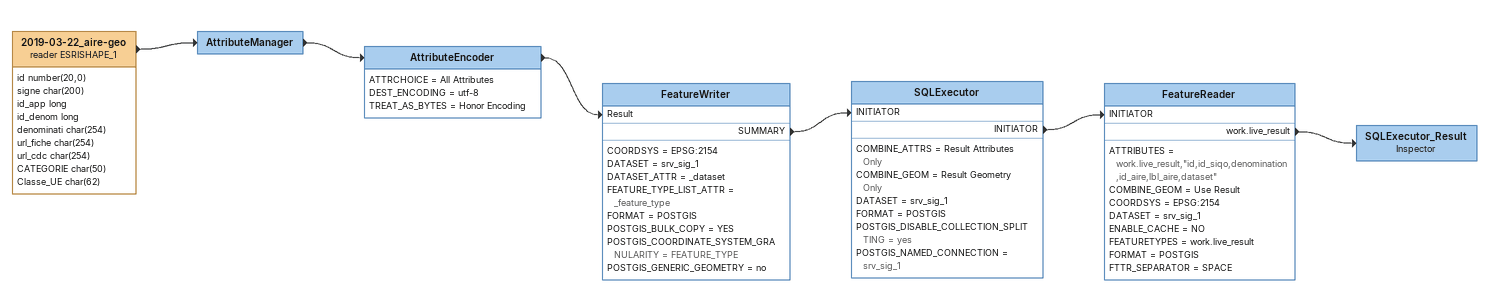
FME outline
2019-03-22_aire-geo (reader ESRISHAPE_1)
    attributes: id number(20,0), signe char(200), id_app long, id_denom long, denominati char(254), url_fiche char(254), url_cdc char(254), CATEGORIE char(50), Classe_UE char(62)
    -> AttributeManager
AttributeManager
    -> AttributeEncoder
AttributeEncoder
    ATTRCHOICE = All Attributes
    DEST_ENCODING = utf-8
    TREAT_AS_BYTES = Honor Encoding
    -> FeatureWriter [Result]
FeatureWriter
    COORDSYS = EPSG:2154
    DATASET = srv_sig_1
    DATASET_ATTR = _dataset
    FEATURE_TYPE_LIST_ATTR = _feature_type
    FORMAT = POSTGIS
    POSTGIS_BULK_COPY = YES
    POSTGIS_COORDINATE_SYSTEM_GRANULARITY = FEATURE_TYPE
    POSTGIS_GENERIC_GEOMETRY = no
    SUMMARY -> SQLExecutor [INITIATOR]
SQLExecutor
    COMBINE_ATTRS = Result Attributes Only
    COMBINE_GEOM = Result Geometry Only
    DATASET = srv_sig_1
    FORMAT = POSTGIS
    POSTGIS_DISABLE_COLLECTION_SPLITTING = yes
    POSTGIS_NAMED_CONNECTION = srv_sig_1
    INITIATOR -> FeatureReader [INITIATOR]
FeatureReader
    ATTRIBUTES = work.live_result,"id,id_siqo,denomination,id_aire,lbl_aire,dataset"
    COMBINE_GEOM = Use Result
    COORDSYS = EPSG:2154
    DATASET = srv_sig_1
    ENABLE_CACHE = NO
    FEATURETYPES = work.live_result
    FORMAT = POSTGIS
    FTTR_SEPARATOR = SPACE
    work.live_result -> SQLExecutor_Result
SQLExecutor_Result: Inspector
